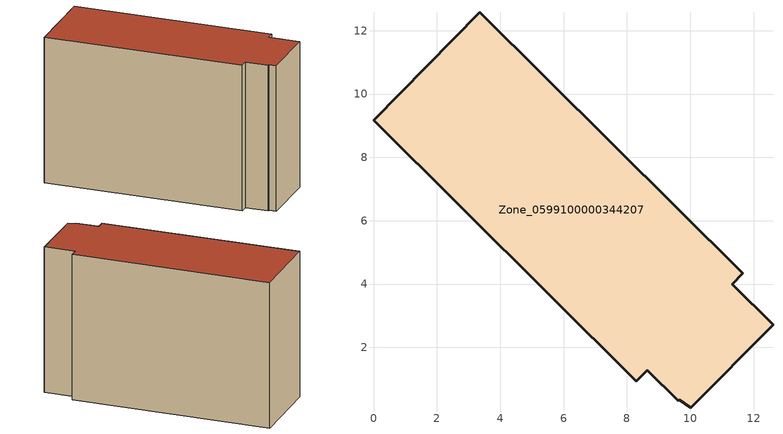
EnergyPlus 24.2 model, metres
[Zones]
Zone_0599100000344207
 floor ground (C_G): 11.32,3.99 12.61,2.71 10.02,0.09 9.66,0.35 9.62,0.31 8.64,1.27 8.3,0.92 0,9.16 3.35,12.58 11.67,4.34 z0
 wall outside (C_F): 3.35,12.58 0,9.16 8.3,0.92 8.64,1.27 9.62,0.31 9.66,0.35 10.02,0.09 12.61,2.71 11.32,3.99 11.67,4.34 3.35,12.58 z0:8.74
 roof outside (C_R): 12.61,2.71 11.32,3.99 11.67,4.34 3.35,12.58 0,9.16 8.3,0.92 8.64,1.27 9.62,0.31 9.66,0.35 10.02,0.09 z8.74
[BUILDING]
Pand.0599100000344207: North Axis=0; Terrain=City; Loads Convergence Tolerance Value=0.04; Temperature Convergence Tolerance Value=0.4; Solar Distribution=FullExterior; Maximum Number of Warmup Days=25; Minimum Number of Warmup Days=1
[Site:Location]
Rotterdam.The.Hague.AP_ZH_NLD Design_Conditions: Latitude=51.96; Longitude=4.45; Time Zone=1; Elevation=-4.5
[SITE:GROUNDTEMPERATURE:BUILDINGSURFACE]
18, 18, 18, 18, 18, 18, 18, 18, 18, 18, 18, 18
[MATERIAL] Thermal Absorptance=0.9; Solar Absorptance=0.7; Visible Absorptance=0.7
Name | Roughness | Thickness | Conductivity | Density | Specific Heat
G.TI.1992-2005 | MediumSmooth | 0.15 | 0.06 | 540 | 1210
F.TI.1992-2005 | Rough | 0.3 | 0.12 | 1920 | 840
R.TI.1992-2005 | MediumRough | 0.2 | 0.08 | 1500 | 1000
[CONSTRUCTION]
C_G: G.TI.1992-2005
C_F: F.TI.1992-2005
C_R: R.TI.1992-2005
[ZONE]
Zone_0599100000344207: Type=1; Multiplier=1; Ceiling Height=Autocalculate; Volume=Autocalculate; Floor Area=autocalculate; Part of Total Floor Area=Yes
[ZONEINFILTRATION:DESIGNFLOWRATE]
Infil_Zone_0599100000344207: Zone or ZoneList or Space or SpaceList=Zone_0599100000344207; Schedule=AlwaysOn; Design Flow Rate Calculation Method=Flow/Area; Flow Rate per Floor Area=0.0015; Constant Term Coefficient=1; Temperature Term Coefficient=0; Velocity Term Coefficient=0; Velocity Squared Term Coefficient=0
[HVACTEMPLATE:ZONE:IDEALLOADSAIRSYSTEM]
Zone_0599100000344207: Maximum Heating Supply Air Temperature=50; Minimum Cooling Supply Air Temperature=13; Maximum Heating Supply Air Humidity Ratio=0.0156; Minimum Cooling Supply Air Humidity Ratio=0.0077; Heating Limit=NoLimit; Cooling Limit=NoLimit; Dehumidification Control Type=ConstantSensibleHeatRatio; Cooling Sensible Heat Ratio=0.7; Dehumidification Setpoint=60; Humidification Control Type=None; Humidification Setpoint=30; Outdoor Air Method=None; Outdoor Air Flow Rate per Person=0.00944; Outdoor Air Flow Rate per Zone Floor Area=0; Outdoor Air Flow Rate per Zone=0; Demand Controlled Ventilation Type=None; Outdoor Air Economizer Type=NoEconomizer; Heat Recovery Type=None; Sensible Heat Recovery Effectiveness=0.7; Latent Heat Recovery Effectiveness=0.65
[ZONECONTROL:THERMOSTAT]
ThermostatControl_Zone_0599100000344207: Zone or ZoneList=Zone_0599100000344207; Control Type Schedule=DualSetpointControlType; Control 1=Thermostat_Zone_0599100000344207; Temperature Difference Between Cutout And Setpoint=0
[THERMOSTATSETPOINT:DUALSETPOINT]
Thermostat_Zone_0599100000344207: Heating Setpoint Temperature Schedule=HeatingSetpoint_Zone_0599100000344207; Cooling Setpoint Temperature Schedule=CoolingSetpoint_Zone_0599100000344207
[SCHEDULE:COMPACT]
HeatingSetpoint_Zone_0599100000344207: Through: 12/31, For: AllDays, Until: 24:00, 21
CoolingSetpoint_Zone_0599100000344207: Through: 12/31, For: AllDays, Until: 24:00, 24
DualSetpointControlType: Through: 12/31, For: AllDays, Until: 24:00, 4
AlwaysOn: Through: 12/31, For: AllDays, Until: 24:00, 1
